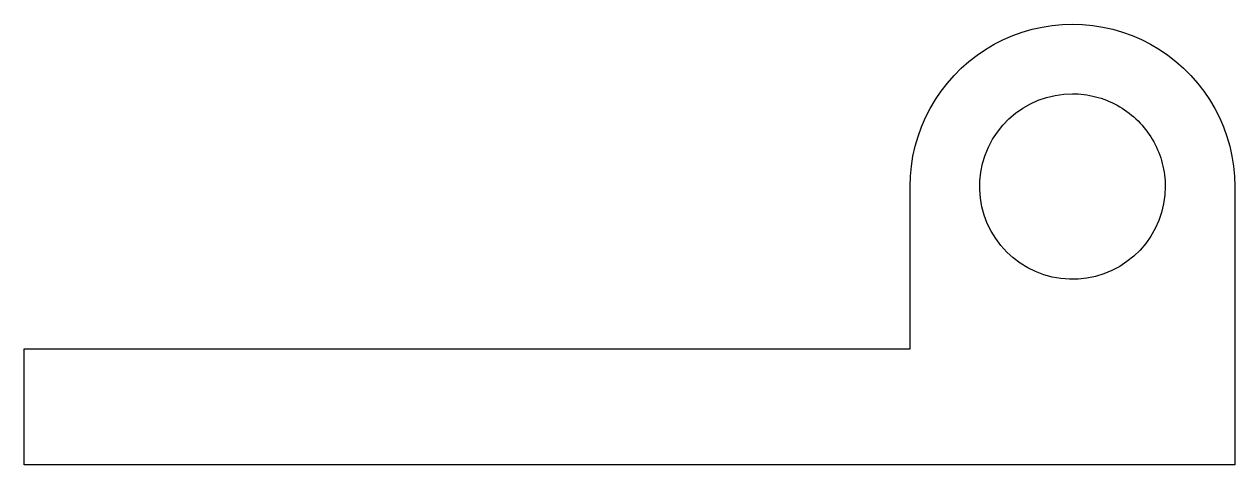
# Model space of a CAD drawing. Header units: metres. Extents: x -38.6 to 13.6, y 0 to 19.
import ezdxf

# ---------------------------------------------------------------- set-up
doc = ezdxf.new("R2010")
doc.units = ezdxf.units.M

msp = doc.modelspace()

# ---------------------------------------------------------------- linework, layer by layer
for points in [[(-0.4, 12), (-0.386, 12.44), (-0.345, 12.877), (-0.276, 13.312), (-0.18, 13.741), (-0.057, 14.163), (0.092, 14.577), (0.266, 14.98), (0.466, 15.372), (0.69, 15.751), (0.937, 16.114), (1.206, 16.462), (1.497, 16.792), (1.808, 17.103), (2.138, 17.394), (2.486, 17.663), (2.849, 17.91), (3.228, 18.134), (3.62, 18.334), (4.023, 18.508), (4.437, 18.657), (4.859, 18.78), (5.288, 18.876), (5.723, 18.945), (6.16, 18.986), (6.6, 19), (7.04, 18.986), (7.477, 18.945), (7.912, 18.876), (8.341, 18.78), (8.763, 18.657), (9.177, 18.508), (9.58, 18.334), (9.972, 18.134), (10.351, 17.91), (10.714, 17.663), (11.062, 17.394), (11.392, 17.103), (11.703, 16.792), (11.994, 16.462), (12.263, 16.114), (12.51, 15.751), (12.734, 15.372), (12.934, 14.98), (13.108, 14.577), (13.257, 14.163), (13.38, 13.741), (13.476, 13.312), (13.545, 12.877), (13.586, 12.44), (13.6, 12)], [(10.6, 12), (10.582, 11.624), (10.529, 11.25), (10.441, 10.884), (10.319, 10.528), (10.164, 10.184), (9.977, 9.857), (9.761, 9.548), (9.516, 9.262), (9.245, 9), (8.951, 8.764), (8.636, 8.557), (8.303, 8.381), (7.955, 8.236), (7.595, 8.126), (7.226, 8.049), (6.851, 8.008), (6.474, 8.002), (6.099, 8.032), (5.727, 8.096), (5.364, 8.196), (5.011, 8.329), (4.673, 8.495), (4.352, 8.692), (4.05, 8.918), (3.772, 9.172), (3.518, 9.45), (3.292, 9.752), (3.095, 10.073), (2.929, 10.411), (2.796, 10.764), (2.696, 11.127), (2.632, 11.499), (2.602, 11.874), (2.608, 12.251), (2.649, 12.626), (2.726, 12.995), (2.836, 13.355), (2.981, 13.703), (3.157, 14.036), (3.364, 14.351), (3.6, 14.645), (3.862, 14.916), (4.148, 15.161), (4.457, 15.377), (4.784, 15.564), (5.128, 15.719), (5.484, 15.841), (5.85, 15.929), (6.224, 15.982), (6.6, 16)], [(6.6, 16), (6.726, 15.998), (6.851, 15.992), (6.976, 15.982), (7.101, 15.968), (7.226, 15.951), (7.35, 15.929), (7.473, 15.904), (7.595, 15.874), (7.716, 15.841), (7.836, 15.804), (7.955, 15.764), (8.072, 15.719), (8.189, 15.671), (8.303, 15.619), (8.416, 15.564), (8.527, 15.505), (8.636, 15.443), (8.743, 15.377), (8.848, 15.308), (8.951, 15.236), (9.052, 15.161), (9.15, 15.082), (9.245, 15), (9.338, 14.916), (9.428, 14.828), (9.516, 14.738), (9.6, 14.645), (9.682, 14.55), (9.761, 14.452), (9.836, 14.351), (9.908, 14.248), (9.977, 14.143), (10.043, 14.036), (10.105, 13.927), (10.164, 13.816), (10.219, 13.703), (10.271, 13.589), (10.319, 13.472), (10.364, 13.355), (10.404, 13.236), (10.441, 13.116), (10.474, 12.995), (10.504, 12.873), (10.529, 12.75), (10.551, 12.626), (10.568, 12.501), (10.582, 12.376), (10.592, 12.251), (10.598, 12.126), (10.6, 12)], [(-0.4, 5), (-0.4, 5.14), (-0.4, 5.28), (-0.4, 5.42), (-0.4, 5.56), (-0.4, 5.7), (-0.4, 5.84), (-0.4, 5.98), (-0.4, 6.12), (-0.4, 6.26), (-0.4, 6.4), (-0.4, 6.54), (-0.4, 6.68), (-0.4, 6.82), (-0.4, 6.96), (-0.4, 7.1), (-0.4, 7.24), (-0.4, 7.38), (-0.4, 7.52), (-0.4, 7.66), (-0.4, 7.8), (-0.4, 7.94), (-0.4, 8.08), (-0.4, 8.22), (-0.4, 8.36), (-0.4, 8.5), (-0.4, 8.64), (-0.4, 8.78), (-0.4, 8.92), (-0.4, 9.06), (-0.4, 9.2), (-0.4, 9.34), (-0.4, 9.48), (-0.4, 9.62), (-0.4, 9.76), (-0.4, 9.9), (-0.4, 10.04), (-0.4, 10.18), (-0.4, 10.32), (-0.4, 10.46), (-0.4, 10.6), (-0.4, 10.74), (-0.4, 10.88), (-0.4, 11.02), (-0.4, 11.16), (-0.4, 11.3), (-0.4, 11.44), (-0.4, 11.58), (-0.4, 11.72), (-0.4, 11.86), (-0.4, 12)], [(-0.4, 5), (-0.4, 5.14), (-0.4, 5.28), (-0.4, 5.42), (-0.4, 5.56), (-0.4, 5.7), (-0.4, 5.84), (-0.4, 5.98), (-0.4, 6.12), (-0.4, 6.26), (-0.4, 6.4), (-0.4, 6.54), (-0.4, 6.68), (-0.4, 6.82), (-0.4, 6.96), (-0.4, 7.1), (-0.4, 7.24), (-0.4, 7.38), (-0.4, 7.52), (-0.4, 7.66), (-0.4, 7.8), (-0.4, 7.94), (-0.4, 8.08), (-0.4, 8.22), (-0.4, 8.36), (-0.4, 8.5), (-0.4, 8.64), (-0.4, 8.78), (-0.4, 8.92), (-0.4, 9.06), (-0.4, 9.2), (-0.4, 9.34), (-0.4, 9.48), (-0.4, 9.62), (-0.4, 9.76), (-0.4, 9.9), (-0.4, 10.04), (-0.4, 10.18), (-0.4, 10.32), (-0.4, 10.46), (-0.4, 10.6), (-0.4, 10.74), (-0.4, 10.88), (-0.4, 11.02), (-0.4, 11.16), (-0.4, 11.3), (-0.4, 11.44), (-0.4, 11.58), (-0.4, 11.72), (-0.4, 11.86), (-0.4, 12)], [(13.6, 12), (13.6, 11.76), (13.6, 11.52), (13.6, 11.28), (13.6, 11.04), (13.6, 10.8), (13.6, 10.56), (13.6, 10.32), (13.6, 10.08), (13.6, 9.84), (13.6, 9.6), (13.6, 9.36), (13.6, 9.12), (13.6, 8.88), (13.6, 8.64), (13.6, 8.4), (13.6, 8.16), (13.6, 7.92), (13.6, 7.68), (13.6, 7.44), (13.6, 7.2), (13.6, 6.96), (13.6, 6.72), (13.6, 6.48), (13.6, 6.24), (13.6, 6), (13.6, 5.76), (13.6, 5.52), (13.6, 5.28), (13.6, 5.04), (13.6, 4.8), (13.6, 4.56), (13.6, 4.32), (13.6, 4.08), (13.6, 3.84), (13.6, 3.6), (13.6, 3.36), (13.6, 3.12), (13.6, 2.88), (13.6, 2.64), (13.6, 2.4), (13.6, 2.16), (13.6, 1.92), (13.6, 1.68), (13.6, 1.44), (13.6, 1.2), (13.6, 0.96), (13.6, 0.72), (13.6, 0.48), (13.6, 0.24), (13.6, 0)], [(-38.6, 0), (-38.6, 0.1), (-38.6, 0.2), (-38.6, 0.3), (-38.6, 0.4), (-38.6, 0.5), (-38.6, 0.6), (-38.6, 0.7), (-38.6, 0.8), (-38.6, 0.9), (-38.6, 1), (-38.6, 1.1), (-38.6, 1.2), (-38.6, 1.3), (-38.6, 1.4), (-38.6, 1.5), (-38.6, 1.6), (-38.6, 1.7), (-38.6, 1.8), (-38.6, 1.9), (-38.6, 2), (-38.6, 2.1), (-38.6, 2.2), (-38.6, 2.3), (-38.6, 2.4), (-38.6, 2.5), (-38.6, 2.6), (-38.6, 2.7), (-38.6, 2.8), (-38.6, 2.9), (-38.6, 3), (-38.6, 3.1), (-38.6, 3.2), (-38.6, 3.3), (-38.6, 3.4), (-38.6, 3.5), (-38.6, 3.6), (-38.6, 3.7), (-38.6, 3.8), (-38.6, 3.9), (-38.6, 4), (-38.6, 4.1), (-38.6, 4.2), (-38.6, 4.3), (-38.6, 4.4), (-38.6, 4.5), (-38.6, 4.6), (-38.6, 4.7), (-38.6, 4.8), (-38.6, 4.9), (-38.6, 5)], [(-38.6, 5), (-37.836, 5), (-37.072, 5), (-36.308, 5), (-35.544, 5), (-34.78, 5), (-34.016, 5), (-33.252, 5), (-32.488, 5), (-31.724, 5), (-30.96, 5), (-30.196, 5), (-29.432, 5), (-28.668, 5), (-27.904, 5), (-27.14, 5), (-26.376, 5), (-25.612, 5), (-24.848, 5), (-24.084, 5), (-23.32, 5), (-22.556, 5), (-21.792, 5), (-21.028, 5), (-20.264, 5), (-19.5, 5), (-18.736, 5), (-17.972, 5), (-17.208, 5), (-16.444, 5), (-15.68, 5), (-14.916, 5), (-14.152, 5), (-13.388, 5), (-12.624, 5), (-11.86, 5), (-11.096, 5), (-10.332, 5), (-9.568, 5), (-8.804, 5), (-8.04, 5), (-7.276, 5), (-6.512, 5), (-5.748, 5), (-4.984, 5), (-4.22, 5), (-3.456, 5), (-2.692, 5), (-1.928, 5), (-1.164, 5), (-0.4, 5)], [(-20, 5), (-19.608, 5), (-19.216, 5), (-18.824, 5), (-18.432, 5), (-18.04, 5), (-17.648, 5), (-17.256, 5), (-16.864, 5), (-16.472, 5), (-16.08, 5), (-15.688, 5), (-15.296, 5), (-14.904, 5), (-14.512, 5), (-14.12, 5), (-13.728, 5), (-13.336, 5), (-12.944, 5), (-12.552, 5), (-12.16, 5), (-11.768, 5), (-11.376, 5), (-10.984, 5), (-10.592, 5), (-10.2, 5), (-9.808, 5), (-9.416, 5), (-9.024, 5), (-8.632, 5), (-8.24, 5), (-7.848, 5), (-7.456, 5), (-7.064, 5), (-6.672, 5), (-6.28, 5), (-5.888, 5), (-5.496, 5), (-5.104, 5), (-4.712, 5), (-4.32, 5), (-3.928, 5), (-3.536, 5), (-3.144, 5), (-2.752, 5), (-2.36, 5), (-1.968, 5), (-1.576, 5), (-1.184, 5), (-0.792, 5), (-0.4, 5)], [(13.6, 0), (12.556, 0), (11.512, 0), (10.468, 0), (9.424, 0), (8.38, 0), (7.336, 0), (6.292, 0), (5.248, 0), (4.204, 0), (3.16, 0), (2.116, 0), (1.072, 0), (0.028, 0), (-1.016, 0), (-2.06, 0), (-3.104, 0), (-4.148, 0), (-5.192, 0), (-6.236, 0), (-7.28, 0), (-8.324, 0), (-9.368, 0), (-10.412, 0), (-11.456, 0), (-12.5, 0), (-13.544, 0), (-14.588, 0), (-15.632, 0), (-16.676, 0), (-17.72, 0), (-18.764, 0), (-19.808, 0), (-20.852, 0), (-21.896, 0), (-22.94, 0), (-23.984, 0), (-25.028, 0), (-26.072, 0), (-27.116, 0), (-28.16, 0), (-29.204, 0), (-30.248, 0), (-31.292, 0), (-32.336, 0), (-33.38, 0), (-34.424, 0), (-35.468, 0), (-36.512, 0), (-37.556, 0), (-38.6, 0)]]:
    msp.add_lwpolyline(points)

doc.saveas('drawing.dxf')
